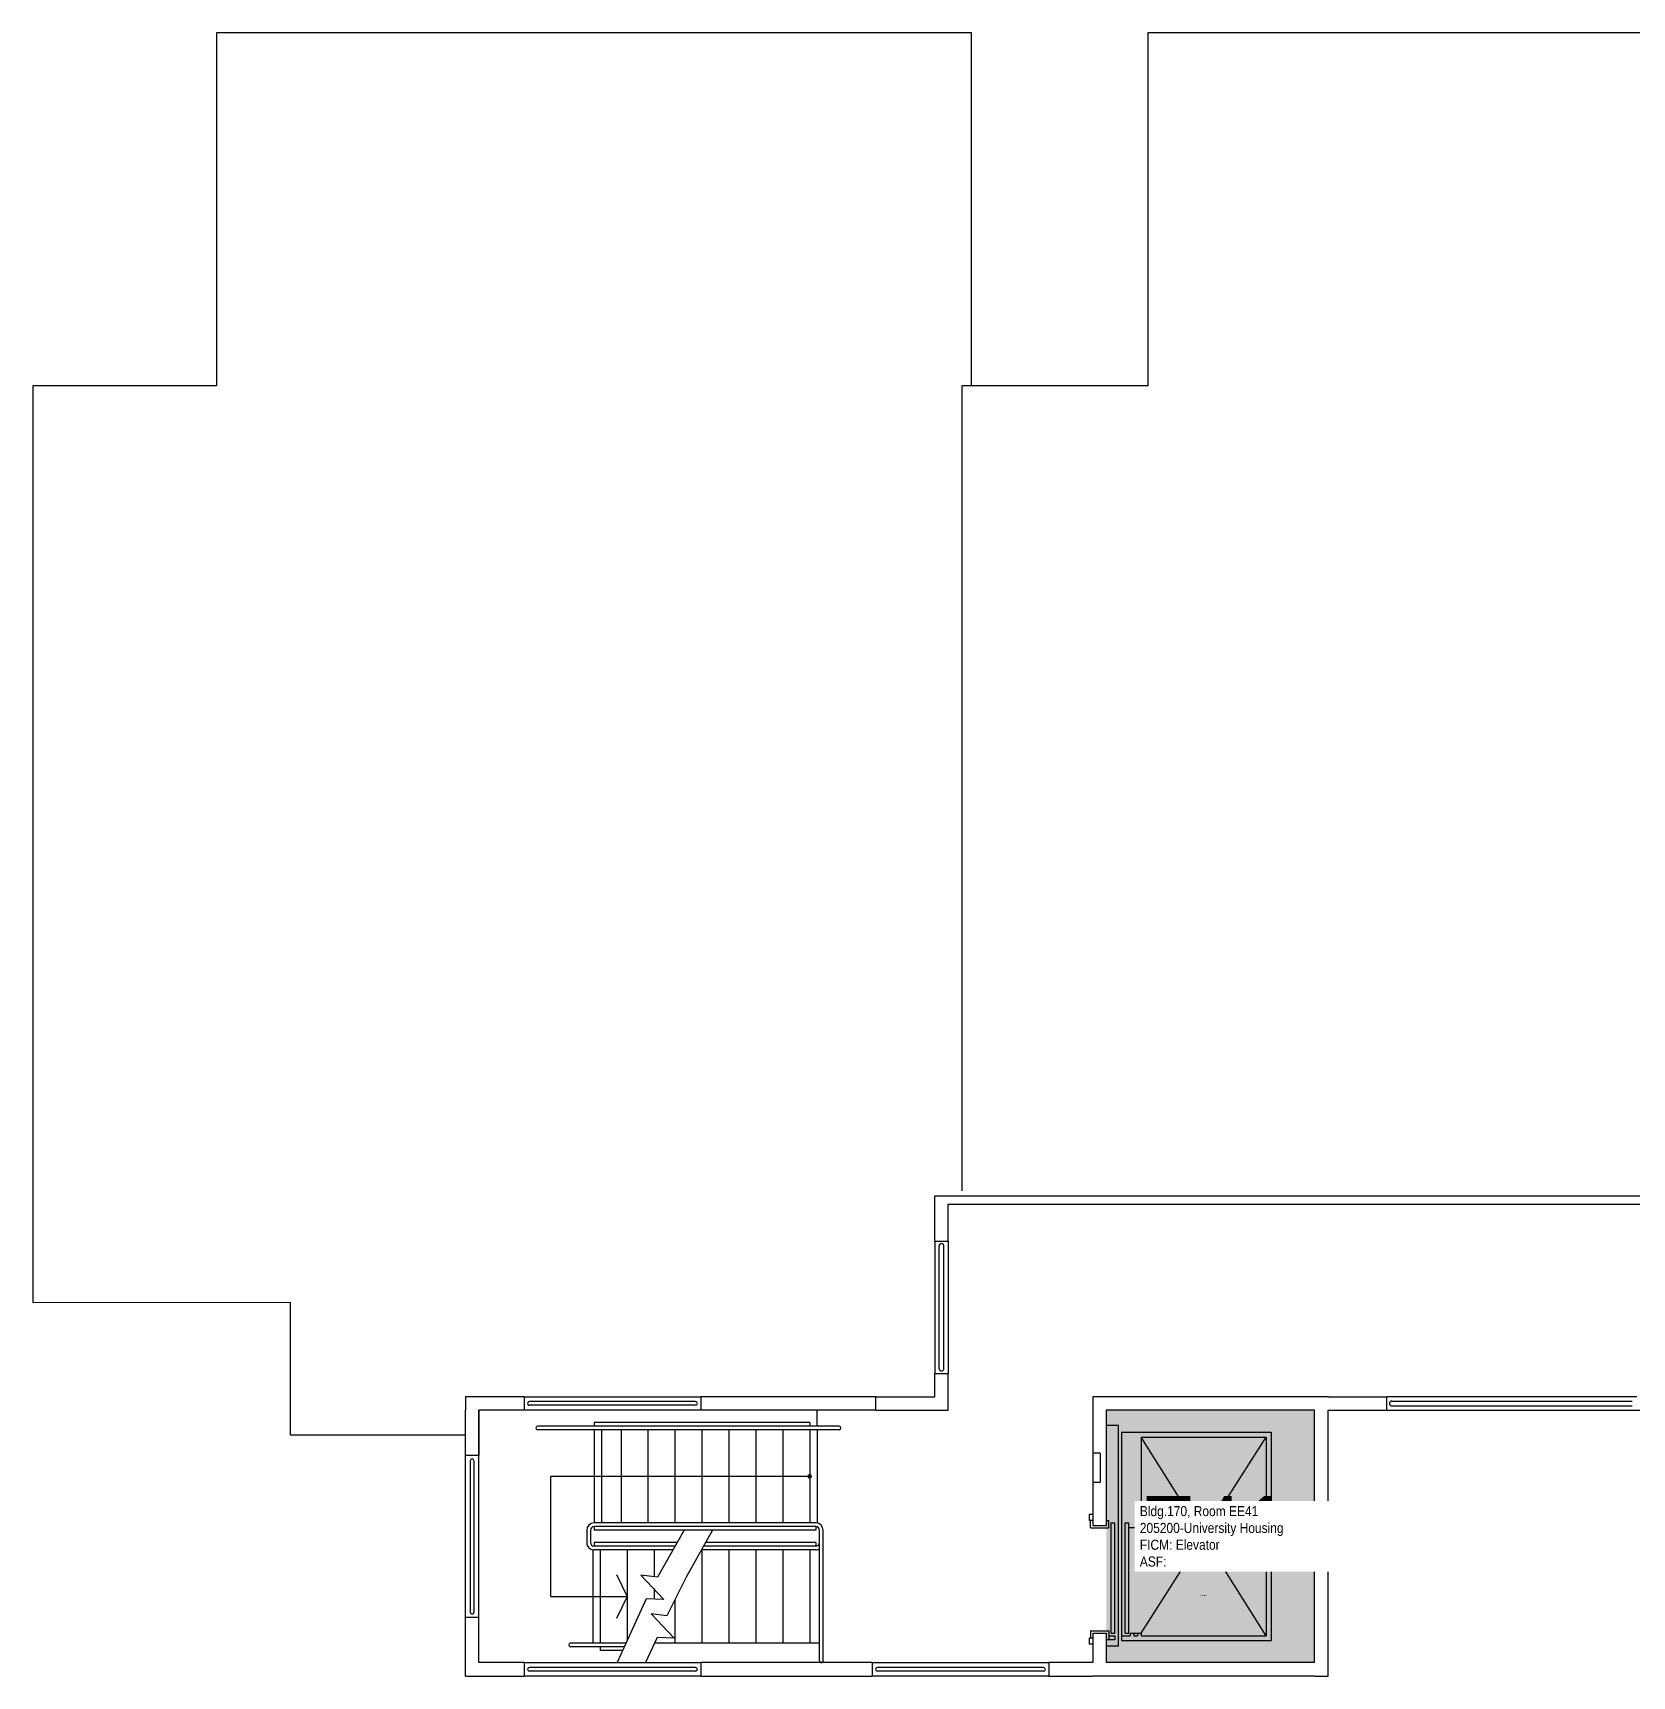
# Model space of a CAD drawing. Header units: inches. Extents: x -362 to 1240, y -1298 to 2007.
# Drawn here: x -362 to 291, y 1336 to 2007 of the extents above; entities that cross this region are included whole.
import ezdxf
from ezdxf.enums import TextEntityAlignment as Align

# ---------------------------------------------------------------- set-up
doc = ezdxf.new("R2010")
doc.units = ezdxf.units.IN
doc.header["$LTSCALE"] = 10
doc.header["$MEASUREMENT"] = 0
for name, color, linetype in [('A-FLOR', 3, 'CONTINUOUS'), ('A-IDEN-RNUM', 7, 'CONTINUOUS'), ('A-IDEN-SNUM', 4, 'CONTINUOUS'), ('A-IDEN-VNUM', 4, 'CONTINUOUS'), ('A-ROOF', 2, 'CONTINUOUS'), ('A-SITE', 3, 'CONTINUOUS'), ('A-WALL', 5, 'CONTINUOUS'), ('AREA-TEXT', 3, 'CONTINUOUS'), ('Rooms-Category-Color', 7, 'CONTINUOUS'), ('Rooms-College-Color', 7, 'CONTINUOUS'), ('Rooms-Department-Color', 7, 'CONTINUOUS'), ('Rooms-Division-Color', 7, 'CONTINUOUS'), ('Rooms-Information', 7, 'CONTINUOUS')]:
    doc.layers.add(name, color=color, linetype=linetype)
doc.styles.add('CP_AREA', font='arial.ttf', dxfattribs={"height": 15})
doc.styles.add('CP_ROOMSNUMBER', font='arial.ttf', dxfattribs={"height": 1})
doc.styles.add('CP_ROOMVNUMBER', font='arial.ttf', dxfattribs={"width": 0.85, "height": 0.075})

msp = doc.modelspace()

# ---------------------------------------------------------------- hatches: boundary and pattern name
at = {"layer": 'Rooms-Category-Color', "true_color": 0xadadad}
msp.add_hatch(color=253, dxfattribs=at).paths.add_polyline_path([(161.26, 1342.01), (76.26, 1342.01), (76.26, 1445.01), (161.26, 1445.01)])
at = {"layer": 'Rooms-College-Color', "true_color": 0xadadad}
msp.add_hatch(color=253, dxfattribs=at).paths.add_polyline_path([(161.26, 1342.01), (76.26, 1342.01), (76.26, 1445.01), (161.26, 1445.01)])
at = {"layer": 'Rooms-Department-Color', "true_color": 0xacacac}
msp.add_hatch(color=253, dxfattribs=at).paths.add_polyline_path([(161.26, 1342.01), (76.26, 1342.01), (76.26, 1445.01), (161.26, 1445.01)])
at = {"layer": 'Rooms-Division-Color', "true_color": 0xadadad}
msp.add_hatch(color=253, dxfattribs=at).paths.add_polyline_path([(161.26, 1342.01), (76.26, 1342.01), (76.26, 1445.01), (161.26, 1445.01)])

# ---------------------------------------------------------------- linework, layer by layer
at = {"layer": 'A-FLOR'}
for p, q in [((8.01, 1462.01), (8.01, 1512.02)), ((10.01, 1462.01), (10.01, 1512.01)), ((-91.35, 1448.51), (-159.12, 1448.51)), ((192.76, 1448.75), (290.83, 1448.75)), ((-91.35, 1447.01), (-159.12, 1447.01)), ((-41.74, 1438.5), (-41.74, 1445)), ((192.76, 1446.75), (290.83, 1446.75)), ((-32.74, 1438.5), (-155.74, 1438.51)), ((-32.74, 1437), (-155.74, 1437.01)), ((-44.74, 1440), (-132.74, 1440.01)), ((-132.74, 1440.01), (-132.74, 1438.51)), ((-132.74, 1437.01), (-132.74, 1399.01)), ((-129.74, 1437.01), (-129.74, 1399.01)), ((-121.74, 1437.01), (-121.74, 1399.01)), ((-110.74, 1437.01), (-110.74, 1399.01)), ((-99.74, 1437.01), (-99.74, 1399.01)), ((-88.74, 1437.01), (-88.74, 1399.01)), ((-77.74, 1437), (-77.74, 1399)), ((-66.74, 1437), (-66.74, 1399)), ((-55.74, 1437), (-55.74, 1399)), ((-44.74, 1440), (-44.74, 1438.5)), ((-44.74, 1437), (-44.74, 1399)), ((-41.74, 1437), (-41.74, 1398.96)), ((81.26, 1438.75), (76.26, 1438.75)), ((81.26, 1348.75), (81.26, 1438.75)), ((82.51, 1436), (82.51, 1351)), ((82.51, 1436), (143.51, 1436)), ((143.51, 1436), (143.51, 1351)), ((90.51, 1434), (90.51, 1397)), ((90.51, 1354), (141.51, 1434)), ((141.51, 1353), (90.51, 1434)), ((90.51, 1434), (141.51, 1434)), ((141.51, 1434), (141.51, 1353)), ((-183.24, 1424.4), (-183.24, 1362.62)), ((-181.74, 1424.4), (-181.74, 1362.62)), ((-44.74, 1418), (-150.53, 1418.01)), ((-150.53, 1418.01), (-150.53, 1369.01)), ((70.76, 1402.49), (69.26, 1402.49)), ((69.26, 1402.49), (69.26, 1399.99)), ((-135.74, 1396.01), (-135.74, 1391.01)), ((-134.24, 1396.01), (-134.24, 1391.01)), ((-42.24, 1399), (-132.74, 1399.01)), ((-132.74, 1397.51), (-132.74, 1396.01)), ((-42.24, 1397.5), (-132.74, 1397.51)), ((-42.24, 1396), (-132.74, 1396.01)), ((-96.02, 1396.01), (-106.85, 1376.91)), ((-84.37, 1396.01), (-95.2, 1376.91)), ((-42.24, 1397.5), (-42.24, 1396)), ((-40.74, 1342.75), (-40.74, 1396)), ((-39.24, 1342.75), (-39.24, 1396)), ((70.76, 1399.99), (69.26, 1399.99)), ((70.76, 1399.99), (69.76, 1399.99)), ((69.76, 1397), (69.76, 1399.99)), ((69.76, 1397), (77.26, 1397)), ((76.26, 1400), (77.26, 1400)), ((77.26, 1397), (77.26, 1400)), ((78.26, 1399), (79.76, 1399)), ((78.26, 1354), (78.26, 1399)), ((79.76, 1354), (79.76, 1399)), ((84.01, 1354), (84.01, 1399)), ((84.01, 1399), (85.51, 1399)), ((85.51, 1354), (85.51, 1399)), ((90.51, 1397), (85.51, 1397)), ((-133.24, 1388.01), (-133.24, 1350.01)), ((-98.86, 1391.01), (-132.74, 1391.01)), ((-132.74, 1391.01), (-132.74, 1389.51)), ((-99.71, 1389.51), (-132.74, 1389.51)), ((-100.56, 1388.01), (-132.74, 1388.01)), ((-130.24, 1388.01), (-130.24, 1350.01)), ((-119.24, 1388.01), (-119.24, 1351.35)), ((-108.24, 1388.01), (-108.24, 1377.33)), ((-42.24, 1388), (-88.91, 1388.01)), ((-42.24, 1388), (-88.91, 1388.01)), ((-88.74, 1388.01), (-88.74, 1350.01)), ((-42.24, 1389.5), (-88.05, 1389.51)), ((-42.24, 1391), (-87.2, 1391.01)), ((-77.74, 1388), (-77.74, 1350)), ((-66.74, 1388), (-66.74, 1350)), ((-55.74, 1388), (-55.74, 1350)), ((-44.74, 1388), (-44.74, 1350)), ((-42.24, 1391), (-42.24, 1389.5)), ((-123.63, 1378.01), (-119.24, 1369.01)), ((-113.7, 1377.74), (-104.32, 1367.78)), ((-106.85, 1376.91), (-113.7, 1377.74)), ((-95.2, 1376.91), (-103.03, 1361.16)), ((-150.53, 1369.01), (-119.24, 1369.01)), ((-119.24, 1369.01), (-123.63, 1360.01)), ((-111.55, 1368.08), (-123.36, 1342.01)), ((-104.32, 1367.78), (-111.55, 1368.08)), ((-108.24, 1372.19), (-108.24, 1367.95)), ((-109.39, 1361.93), (-100.01, 1351.98)), ((-103.03, 1361.16), (-109.39, 1361.93)), ((-99.74, 1367.78), (-99.74, 1350.01)), ((69.76, 1355), (77.26, 1355)), ((69.76, 1355), (69.76, 1352.02)), ((77.26, 1355), (77.26, 1353)), ((-119.74, 1350.01), (-142.24, 1350.01)), ((-120.53, 1348.51), (-142.24, 1348.51)), ((-130.24, 1348.51), (-130.24, 1347.01)), ((-107.05, 1352.27), (-111.7, 1342.01)), ((-40.74, 1350), (-108.08, 1350.01)), ((-100.01, 1351.98), (-107.05, 1352.27)), ((69.26, 1352.02), (69.26, 1349.52)), ((70.76, 1352.02), (69.26, 1352.02)), ((70.76, 1349.52), (69.26, 1349.52)), ((76.26, 1351.5), (79.76, 1351.5)), ((81.26, 1348.75), (76.26, 1348.75)), ((77.26, 1353), (79.76, 1353)), ((77.26, 1352.75), (77.26, 1351.75)), ((78.26, 1354), (79.76, 1354)), ((79.76, 1353), (79.76, 1351.5)), ((82.51, 1353), (86.01, 1353)), ((82.51, 1351), (143.51, 1351)), ((84.01, 1354), (85.51, 1354)), ((86.01, 1354), (86.01, 1353)), ((86.01, 1354), (90.51, 1354)), ((87.51, 1354), (87.51, 1353)), ((87.51, 1353), (89.01, 1353)), ((89.01, 1354), (89.01, 1353)), ((90.51, 1354), (90.51, 1353)), ((90.51, 1353), (141.51, 1353)), ((-121.21, 1347.01), (-130.24, 1347.01)), ((50.65, 1340), (-17.13, 1340)), ((50.65, 1338.5), (-17.13, 1338.5))]:
    msp.add_line(p, q, dxfattribs=at)
at = {"layer": 'A-FLOR', "extrusion": (5.15796e-13, -0.000187714, 1)}
msp.add_arc((9.01, 1512.01, -0.28), 1, 0.00001, 180, dxfattribs=at)
at = {"layer": 'A-FLOR', "extrusion": (5.16804e-13, 0.000187714, 1)}
msp.add_arc((9.01, 1462.01, 0.27), 1, 180, 360, dxfattribs=at)
at = {"layer": 'A-FLOR'}
for centre, radius, start, end in [((-159.12, 1447.76), 0.75, 89.99835, 269.99835), ((-91.35, 1447.76), 0.75, 269.99835, 89.99835), ((-155.74, 1437.76), 0.75, 89.99835, 269.99835), ((-32.74, 1437.75), 0.75, 269.99835, 89.99835), ((-182.49, 1424.4), 0.75, 359.99835, 179.99835), ((-44.74, 1418), 0.75, 359.99835, 179.99835), ((-44.74, 1418), 0.75, 179.99835, 359.99835), ((-132.74, 1396.01), 3, 89.99835, 179.99835), ((-132.74, 1396.01), 1.5, 89.99835, 179.99835), ((-42.24, 1396), 3, 359.99835, 89.99835), ((-42.24, 1396), 1.5, 359.99835, 89.99835), ((-132.74, 1391.01), 3, 179.99835, 269.99835), ((-132.74, 1391.01), 1.5, 179.99835, 269.99835), ((-42.24, 1391), 1.5, 269.99835, 359.99835), ((-42.24, 1391), 3, 269.99835, 299.99835), ((-42.24, 1391), 3, 359.997, 359.99835), ((-182.49, 1362.62), 0.75, 179.99835, 359.99835), ((-142.24, 1349.26), 0.75, 89.99835, 269.99835), ((-39.99, 1342.75), 0.75, 179.99835, 359.99835), ((-17.13, 1339.25), 0.75, 89.99835, 269.99835), ((50.65, 1339.25), 0.75, 269.99835, 89.99835)]:
    msp.add_arc(centre, radius, start, end, dxfattribs=at)
at = {"layer": 'A-FLOR', "extrusion": (0.000187714, -5.16804e-13, 1)}
msp.add_arc((192.76, 1447.75, 0.04), 1, 90, 270, dxfattribs=at)
at = {"layer": 'A-ROOF'}
for p, q in [((-286.74, 2007.01), (-286.74, 1863.01)), ((21.26, 2007.01), (-286.74, 2007.01)), ((21.26, 1863.01), (21.26, 2007.01)), ((401.26, 2007.01), (93.26, 2007.01)), ((93.26, 2007.01), (93.26, 1863.01)), ((-286.74, 1863.01), (-361.74, 1863.01)), ((-361.74, 1863.01), (-361.74, 1488.98)), ((17.26, 1863.01), (17.26, 1534.51)), ((21.26, 1863.01), (17.26, 1863.01)), ((93.26, 1863.01), (21.26, 1863.01)), ((-361.74, 1488.98), (-256.74, 1489.03)), ((-256.74, 1489.03), (-256.74, 1435.01)), ((-256.74, 1435.01), (-185.24, 1435.01))]:
    msp.add_line(p, q, dxfattribs=at)
at = {"layer": 'A-SITE'}
for p, q in [((-91.35, 1340.01), (-159.13, 1340.01)), ((-91.35, 1338.51), (-159.13, 1338.51))]:
    msp.add_line(p, q, dxfattribs=at)
for centre, start, end in [((-159.13, 1339.26), 89.99835, 269.99835), ((-91.35, 1339.26), 269.99835, 89.99835)]:
    msp.add_arc(centre, 0.75, start, end, dxfattribs=at)
at = {"layer": 'A-WALL'}
for p, q in [((6.26, 1532.51), (432.76, 1532.51)), ((6.26, 1514.01), (6.26, 1532.51)), ((11.76, 1514.01), (11.76, 1529.01)), ((11.76, 1529.01), (436.26, 1529.01)), ((6.26, 1514.01), (6.26, 1460.01)), ((6.26, 1514.01), (6.26, 1460.01)), ((6.26, 1514.01), (11.76, 1514.01)), ((11.76, 1514.01), (11.76, 1460.01)), ((11.76, 1514.01), (11.76, 1460.01)), ((6.26, 1450.5), (6.26, 1460.01)), ((6.26, 1460.01), (11.76, 1460.01)), ((11.76, 1445), (11.76, 1460.01)), ((-161.24, 1450.51), (-185.24, 1450.51)), ((-185.24, 1450.51), (-185.24, 1445.01)), ((-161.24, 1450.51), (-131.24, 1450.51)), ((-161.24, 1450.51), (-161.24, 1445.01)), ((-131.24, 1450.51), (-89.24, 1450.51)), ((-89.24, 1450.51), (-89.24, 1445.01)), ((-17.74, 1450.5), (-89.24, 1450.51)), ((-17.74, 1445), (-17.74, 1450.5)), ((-17.74, 1450.5), (6.26, 1450.5)), ((70.76, 1450.5), (70.76, 1427.5)), ((166.76, 1450.5), (70.76, 1450.5)), ((166.76, 1450.5), (190.76, 1450.5)), ((190.76, 1445), (190.76, 1450.5)), ((292.79, 1450.5), (190.76, 1450.5)), ((-185.24, 1426.51), (-185.24, 1445.01)), ((-161.24, 1445.01), (-179.74, 1445.01)), ((-179.74, 1445.01), (-179.74, 1426.51)), ((-179.74, 1426.51), (-179.74, 1445.01)), ((-131.24, 1445.01), (-161.24, 1445.01)), ((-89.24, 1445.01), (-131.24, 1445.01)), ((-17.74, 1445), (-89.24, 1445.01)), ((-17.74, 1445), (11.76, 1445)), ((161.26, 1445), (76.26, 1445)), ((76.26, 1445), (76.26, 1398)), ((161.26, 1342), (161.26, 1445)), ((166.76, 1336.5), (166.76, 1445)), ((166.76, 1445), (190.76, 1445)), ((190.76, 1445), (298.76, 1445)), ((-179.74, 1426.51), (-185.24, 1426.51)), ((-185.24, 1360.51), (-185.24, 1426.51)), ((-179.74, 1360.51), (-179.74, 1426.51)), ((70.76, 1427.5), (70.76, 1415.5)), ((73.76, 1427.5), (70.76, 1427.5)), ((73.76, 1427.5), (73.76, 1415.5)), ((70.76, 1415.5), (70.76, 1398)), ((73.76, 1415.5), (70.76, 1415.5)), ((70.76, 1398), (76.26, 1398)), ((-185.24, 1360.51), (-179.74, 1360.51)), ((-185.24, 1336.51), (-185.24, 1360.51)), ((-179.74, 1342.01), (-179.74, 1360.51)), ((70.76, 1354), (70.76, 1342)), ((70.76, 1354), (76.26, 1354)), ((76.26, 1354), (76.26, 1342)), ((-161.24, 1342.01), (-179.74, 1342.01)), ((-161.24, 1342.01), (-161.24, 1336.51)), ((-161.24, 1342.01), (-131.24, 1342.01)), ((-131.24, 1342.01), (-89.24, 1342.01)), ((-89.24, 1342.01), (-89.24, 1336.51)), ((-19.24, 1342), (-89.24, 1342.01)), ((-19.24, 1342), (52.76, 1342)), ((-19.24, 1342), (-19.24, 1336.5)), ((70.76, 1342), (52.76, 1342)), ((52.76, 1342), (52.76, 1336.5)), ((161.26, 1342), (76.26, 1342)), ((-185.24, 1336.51), (-161.24, 1336.51)), ((-131.24, 1336.51), (-161.24, 1336.51)), ((-89.24, 1336.51), (-131.24, 1336.51)), ((-89.24, 1336.51), (-19.24, 1336.5)), ((52.76, 1336.5), (-19.24, 1336.5)), ((52.76, 1336.5), (70.76, 1336.5)), ((161.26, 1336.5), (70.76, 1336.5)), ((161.26, 1336.5), (166.76, 1336.5))]:
    msp.add_line(p, q, dxfattribs=at)

# ---------------------------------------------------------------- texts
at = {"layer": 'A-IDEN-RNUM', "style": 'CP_ROOMSNUMBER'}
msp.add_text('0E41-00', height=0.36, rotation=1.16835, dxfattribs=at).set_placement((114.81, 1369.17))
at = {"layer": 'A-IDEN-SNUM', "style": 'CP_ROOMSNUMBER'}
msp.add_text('1700EE4100', height=0.36, rotation=1.16835, dxfattribs=at).set_placement((114.81, 1369.17))
at = {"layer": 'A-IDEN-VNUM', "style": 'CP_ROOMVNUMBER', "width": 0.85}
msp.add_text('E41', height=28.8, dxfattribs=at).set_placement((89.95, 1381.14))
at = {"layer": 'AREA-TEXT', "style": 'CP_AREA', "width": 0.75}
msp.add_text('61 SF', height=12, dxfattribs=at).set_placement((118.76, 1393.51), align=Align.MIDDLE_CENTER)

# ---------------------------------------------------------------- next in the draw order: texts
at = {"layer": 'Rooms-Information', "insert": (89.95, 1381.14), "char_height": 4.1143, "width": 92.16, "attachment_point": 7, "style": 'CP_ROOMVNUMBER', "bg_fill": 3, "box_fill_scale": 1.5, "bg_fill_color": 256, "bg_fill_true_color": 13158600, "bg_fill_transparency": 0}
msp.add_mtext('Bldg.170, Room EE41^M^J205200-University Housing^M^JFICM: Elevator^M^JASF: ', dxfattribs=at)

doc.saveas('drawing.dxf')
